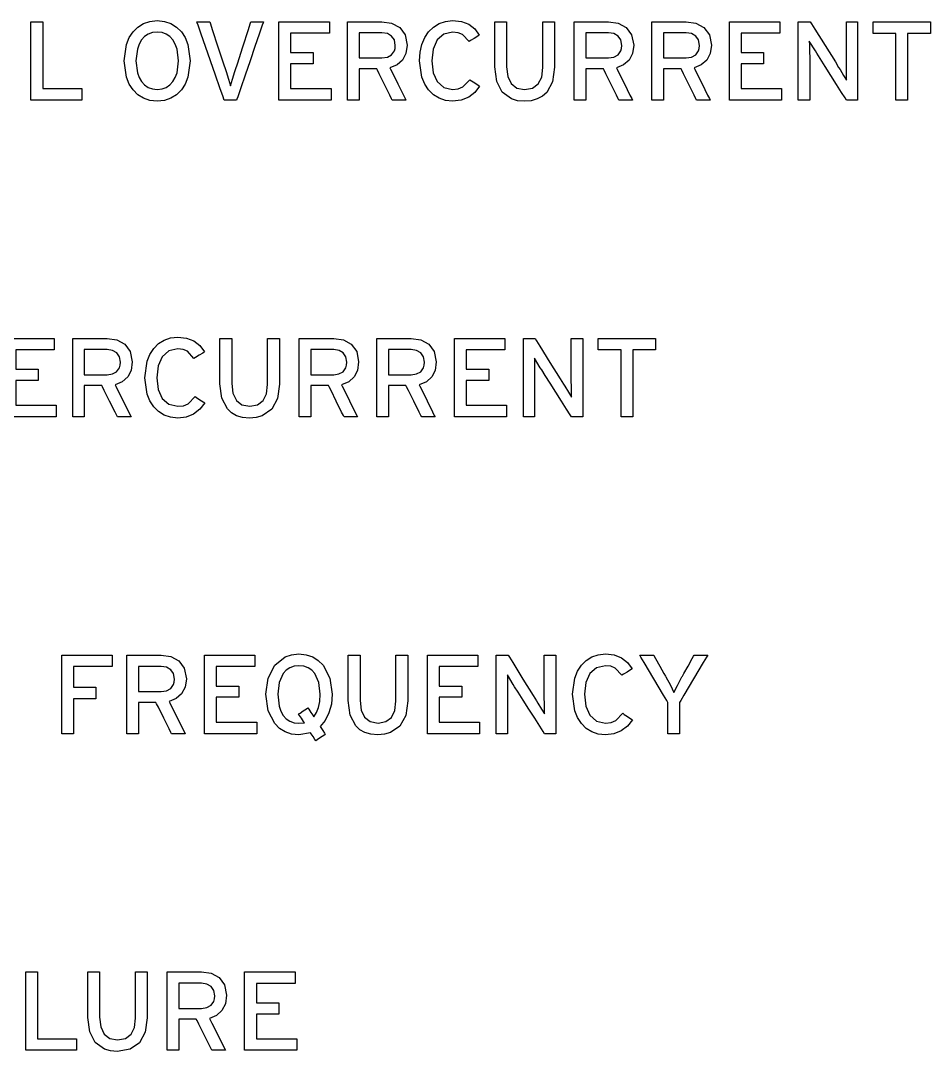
# Model space of a CAD drawing. Extents: x 4.9 to 38.9, y -1.1 to 21.9.
# Drawn here: x 7.703 to 8.72, y 14.813 to 15.966 of the extents above; entities that cross this region are included whole.
import ezdxf

# ---------------------------------------------------------------- set-up
doc = ezdxf.new("R2010")
doc.units = 0
doc.layers.get('0').update_dxf_attribs({"linetype": 'CONTINUOUS'})

msp = doc.modelspace()

# ---------------------------------------------------------------- linework, layer by layer
at = {"color": 7}
for points in [[(7.715, 15.8768), (7.715, 15.9643), (7.7281, 15.9643), (7.7281, 15.8897), (7.7718, 15.8897), (7.7718, 15.8768)], [(7.9921, 15.8768), (7.9921, 15.9643), (8.0487, 15.9643), (8.0487, 15.9518), (8.0053, 15.9518), (8.0053, 15.9301), (8.0304, 15.9301), (8.0304, 15.9172), (8.0053, 15.9172), (8.0053, 15.8897), (8.0504, 15.8897), (8.0504, 15.8768)], [(8.496, 15.8768), (8.496, 15.9643), (8.5522, 15.9643), (8.5522, 15.9518), (8.5088, 15.9518), (8.5088, 15.9301), (8.5339, 15.9301), (8.5339, 15.9172), (8.5088, 15.9172), (8.5088, 15.8897), (8.5539, 15.8897), (8.5539, 15.8768)], [(8.695, 15.9514), (8.695, 15.8768), (8.6818, 15.8768), (8.6818, 15.9514), (8.6563, 15.9514), (8.6563, 15.9643), (8.7204, 15.9643), (8.7204, 15.9514)], [(7.6849, 15.5225), (7.6849, 15.61), (7.7411, 15.61), (7.7411, 15.5974), (7.6979, 15.5974), (7.6979, 15.5757), (7.723, 15.5757), (7.723, 15.5632), (7.6979, 15.5632), (7.6979, 15.5354), (7.743, 15.5354), (7.743, 15.5225)], [(8.1884, 15.5225), (8.1884, 15.61), (8.2447, 15.61), (8.2447, 15.5974), (8.2016, 15.5974), (8.2016, 15.5757), (8.2267, 15.5757), (8.2267, 15.5632), (8.2016, 15.5632), (8.2016, 15.5354), (8.2467, 15.5354), (8.2467, 15.5225)], [(8.3878, 15.5974), (8.3878, 15.5225), (8.3746, 15.5225), (8.3746, 15.5974), (8.3491, 15.5974), (8.3491, 15.61), (8.4132, 15.61), (8.4132, 15.5974)], [(7.7625, 15.2431), (7.7625, 15.22), (7.7876, 15.22), (7.7876, 15.2071), (7.7625, 15.2071), (7.7625, 15.1681), (7.7495, 15.1681), (7.7495, 15.256), (7.8057, 15.256), (7.8057, 15.2431)], [(7.909, 15.1681), (7.909, 15.256), (7.9653, 15.256), (7.9653, 15.2431), (7.9219, 15.2431), (7.9219, 15.2214), (7.9473, 15.2214), (7.9473, 15.2088), (7.9219, 15.2088), (7.9219, 15.181), (7.9673, 15.181), (7.9673, 15.1681)], [(8.1582, 15.1681), (8.1582, 15.256), (8.2145, 15.256), (8.2145, 15.2431), (8.1714, 15.2431), (8.1714, 15.2214), (8.1965, 15.2214), (8.1965, 15.2088), (8.1714, 15.2088), (8.1714, 15.181), (8.2165, 15.181), (8.2165, 15.1681)], [(7.7091, 14.8141), (7.7091, 14.9016), (7.7223, 14.9016), (7.7223, 14.827), (7.7659, 14.827), (7.7659, 14.8141)], [(7.9538, 14.8141), (7.9538, 14.9016), (8.0104, 14.9016), (8.0104, 14.8887), (7.967, 14.8887), (7.967, 14.867), (7.9921, 14.867), (7.9921, 14.8545), (7.967, 14.8545), (7.967, 14.8267), (8.0121, 14.8267), (8.0121, 14.8141)]]:
    msp.add_lwpolyline(points, close=True, dxfattribs=at)
for points in [[(7.8561, 15.8755), (7.848, 15.8763), (7.8407, 15.8788), (7.8344, 15.8828), (7.8291, 15.8881), (7.8248, 15.8947), (7.8217, 15.9024), (7.8191, 15.9206), (7.8217, 15.9389), (7.8248, 15.9466), (7.8291, 15.9532), (7.8344, 15.9585), (7.8407, 15.9624), (7.848, 15.9648), (7.8561, 15.9657), (7.8642, 15.9648), (7.8715, 15.9624), (7.8778, 15.9585), (7.8831, 15.9532), (7.8874, 15.9466), (7.8905, 15.9389), (7.8931, 15.9206), (7.8905, 15.9024), (7.8874, 15.8947), (7.8831, 15.8881), (7.8778, 15.8828), (7.8715, 15.8788), (7.8642, 15.8763), (7.8561, 15.8755)], [(7.9449, 15.8768), (7.9428, 15.8768), (7.938, 15.8768), (7.9332, 15.8768), (7.931, 15.8768), (7.9307, 15.8778), (7.9297, 15.8806), (7.9263, 15.8905), (7.9214, 15.9045), (7.9158, 15.9206), (7.9102, 15.9366), (7.9053, 15.9506), (7.9018, 15.9606), (7.9009, 15.9633), (7.9005, 15.9643), (7.9027, 15.9643), (7.9076, 15.9643), (7.9125, 15.9643), (7.9148, 15.9643), (7.9155, 15.9619), (7.9176, 15.9556), (7.9239, 15.9365), (7.9302, 15.9174), (7.9323, 15.9111), (7.9331, 15.9087), (7.9359, 15.9), (7.9382, 15.8928), (7.9401, 15.9), (7.9429, 15.9087), (7.9437, 15.9111), (7.9457, 15.9174), (7.9519, 15.9365), (7.9581, 15.9556), (7.9601, 15.9619), (7.9609, 15.9643), (7.963, 15.9643), (7.9678, 15.9643), (7.9726, 15.9643), (7.9748, 15.9643), (7.9744, 15.9633), (7.9735, 15.9606), (7.9701, 15.9506), (7.9653, 15.9366), (7.9599, 15.9206), (7.9544, 15.9045), (7.9496, 15.8905), (7.9462, 15.8806), (7.9453, 15.8778), (7.9449, 15.8768)], [(8.1162, 15.9128), (8.1169, 15.9112), (8.119, 15.9072), (8.1252, 15.8948), (8.1313, 15.8824), (8.1334, 15.8784), (8.1341, 15.8768), (8.1318, 15.8768), (8.1265, 15.8768), (8.1213, 15.8768), (8.1189, 15.8768), (8.1181, 15.8783), (8.1162, 15.8823), (8.1102, 15.8943), (8.1043, 15.9063), (8.1023, 15.9103), (8.1016, 15.9118), (8.0985, 15.9118), (8.0918, 15.9118), (8.085, 15.9118), (8.0819, 15.9118), (8.0819, 15.9103), (8.0819, 15.9063), (8.0819, 15.8943), (8.0819, 15.8823), (8.0819, 15.8783), (8.0819, 15.8768), (8.0799, 15.8768), (8.0755, 15.8768), (8.0711, 15.8768), (8.069, 15.8768), (8.069, 15.8778), (8.069, 15.8806), (8.069, 15.8905), (8.069, 15.9045), (8.069, 15.9206), (8.069, 15.9366), (8.069, 15.9506), (8.069, 15.9606), (8.069, 15.9633), (8.069, 15.9643), (8.0707, 15.9643), (8.075, 15.9643), (8.0882, 15.9643), (8.1014, 15.9643), (8.1057, 15.9643), (8.1074, 15.9643), (8.1182, 15.9628), (8.1272, 15.958), (8.1333, 15.9499), (8.1355, 15.9382), (8.1342, 15.9288), (8.1303, 15.9214), (8.1242, 15.9161), (8.1162, 15.9128)], [(8.1864, 15.8755), (8.1784, 15.8763), (8.1712, 15.8788), (8.1648, 15.8828), (8.1595, 15.8881), (8.1552, 15.8947), (8.152, 15.9024), (8.1494, 15.9206), (8.1501, 15.9302), (8.152, 15.9389), (8.1552, 15.9466), (8.1595, 15.9532), (8.1648, 15.9585), (8.1712, 15.9624), (8.1784, 15.9648), (8.1864, 15.9657), (8.1964, 15.9647), (8.2046, 15.9616), (8.2112, 15.9565), (8.2162, 15.9494), (8.2144, 15.9483), (8.2104, 15.9458), (8.2065, 15.9434), (8.2047, 15.9423), (8.1973, 15.9502), (8.1925, 15.9521), (8.1864, 15.9528), (8.1764, 15.9505), (8.1691, 15.9441), (8.1645, 15.9339), (8.163, 15.9206), (8.1645, 15.9074), (8.1691, 15.8974), (8.1764, 15.891), (8.1864, 15.8887), (8.1926, 15.8894), (8.1978, 15.8915), (8.2057, 15.8995), (8.2074, 15.8984), (8.2111, 15.896), (8.2148, 15.8935), (8.2165, 15.8924), (8.2112, 15.8852), (8.2043, 15.8799), (8.1959, 15.8766), (8.1864, 15.8755)], [(8.2664, 15.8755), (8.2588, 15.8761), (8.2522, 15.8781), (8.2419, 15.8856), (8.2356, 15.8976), (8.2335, 15.9138), (8.2335, 15.916), (8.2335, 15.9217), (8.2335, 15.9391), (8.2335, 15.9564), (8.2335, 15.9621), (8.2335, 15.9643), (8.2356, 15.9643), (8.2401, 15.9643), (8.2447, 15.9643), (8.2467, 15.9643), (8.2467, 15.9622), (8.2467, 15.9565), (8.2467, 15.9392), (8.2467, 15.922), (8.2467, 15.9163), (8.2467, 15.9141), (8.248, 15.9031), (8.2518, 15.8952), (8.258, 15.8903), (8.2667, 15.8887), (8.2758, 15.8903), (8.2821, 15.8949), (8.2859, 15.9026), (8.2871, 15.9131), (8.2871, 15.9153), (8.2871, 15.9211), (8.2871, 15.9387), (8.2871, 15.9563), (8.2871, 15.9621), (8.2871, 15.9643), (8.2891, 15.9643), (8.2937, 15.9643), (8.2982, 15.9643), (8.3003, 15.9643), (8.3003, 15.9621), (8.3003, 15.9564), (8.3003, 15.9389), (8.3003, 15.9214), (8.3003, 15.9156), (8.3003, 15.9135), (8.2981, 15.8972), (8.2916, 15.8853), (8.2868, 15.8811), (8.281, 15.878), (8.2742, 15.8761), (8.2664, 15.8755)], [(8.3695, 15.9128), (8.3702, 15.9112), (8.3723, 15.9072), (8.3785, 15.8948), (8.3846, 15.8824), (8.3867, 15.8784), (8.3874, 15.8768), (8.3851, 15.8768), (8.3798, 15.8768), (8.3746, 15.8768), (8.3722, 15.8768), (8.3714, 15.8783), (8.3695, 15.8823), (8.3635, 15.8943), (8.3576, 15.9063), (8.3556, 15.9103), (8.3549, 15.9118), (8.3518, 15.9118), (8.3451, 15.9118), (8.3383, 15.9118), (8.3352, 15.9118), (8.3352, 15.9103), (8.3352, 15.9063), (8.3352, 15.8943), (8.3352, 15.8823), (8.3352, 15.8783), (8.3352, 15.8768), (8.3332, 15.8768), (8.3288, 15.8768), (8.3244, 15.8768), (8.3223, 15.8768), (8.3223, 15.8778), (8.3223, 15.8806), (8.3223, 15.8905), (8.3223, 15.9045), (8.3223, 15.9206), (8.3223, 15.9366), (8.3223, 15.9506), (8.3223, 15.9606), (8.3223, 15.9633), (8.3223, 15.9643), (8.324, 15.9643), (8.3283, 15.9643), (8.3415, 15.9643), (8.3547, 15.9643), (8.359, 15.9643), (8.3607, 15.9643), (8.3715, 15.9628), (8.3805, 15.958), (8.3865, 15.9499), (8.3888, 15.9382), (8.3874, 15.9288), (8.3836, 15.9214), (8.3775, 15.9161), (8.3695, 15.9128)], [(8.4563, 15.9128), (8.4571, 15.9112), (8.4591, 15.9072), (8.4653, 15.8948), (8.4714, 15.8824), (8.4735, 15.8784), (8.4742, 15.8768), (8.4719, 15.8768), (8.4666, 15.8768), (8.4614, 15.8768), (8.459, 15.8768), (8.4582, 15.8783), (8.4563, 15.8823), (8.4503, 15.8943), (8.4444, 15.9063), (8.4424, 15.9103), (8.4417, 15.9118), (8.4386, 15.9118), (8.4319, 15.9118), (8.4251, 15.9118), (8.422, 15.9118), (8.422, 15.9103), (8.422, 15.9063), (8.422, 15.8943), (8.422, 15.8823), (8.422, 15.8783), (8.422, 15.8768), (8.42, 15.8768), (8.4156, 15.8768), (8.4112, 15.8768), (8.4091, 15.8768), (8.4091, 15.8778), (8.4091, 15.8806), (8.4091, 15.8905), (8.4091, 15.9045), (8.4091, 15.9206), (8.4091, 15.9366), (8.4091, 15.9506), (8.4091, 15.9606), (8.4091, 15.9633), (8.4091, 15.9643), (8.4108, 15.9643), (8.4151, 15.9643), (8.4283, 15.9643), (8.4415, 15.9643), (8.4458, 15.9643), (8.4475, 15.9643), (8.4583, 15.9628), (8.4673, 15.958), (8.4734, 15.9499), (8.4756, 15.9382), (8.4743, 15.9288), (8.4704, 15.9214), (8.4643, 15.9161), (8.4563, 15.9128)], [(8.6265, 15.8768), (8.625, 15.8792), (8.6211, 15.8854), (8.6156, 15.8942), (8.6092, 15.9043), (8.6029, 15.9144), (8.5973, 15.9232), (8.5934, 15.9294), (8.5919, 15.9318), (8.5851, 15.9426), (8.5852, 15.9387), (8.5853, 15.9331), (8.5855, 15.9223), (8.5855, 15.9203), (8.5855, 15.9152), (8.5855, 15.8995), (8.5855, 15.8839), (8.5855, 15.8788), (8.5855, 15.8768), (8.5835, 15.8768), (8.579, 15.8768), (8.5746, 15.8768), (8.5726, 15.8768), (8.5726, 15.8778), (8.5726, 15.8806), (8.5726, 15.8905), (8.5726, 15.9045), (8.5726, 15.9206), (8.5726, 15.9366), (8.5726, 15.9506), (8.5726, 15.9606), (8.5726, 15.9633), (8.5726, 15.9643), (8.5747, 15.9643), (8.5794, 15.9643), (8.584, 15.9643), (8.5861, 15.9643), (8.5876, 15.962), (8.5913, 15.956), (8.6028, 15.9377), (8.6142, 15.9194), (8.6179, 15.9134), (8.6194, 15.9111), (8.6232, 15.9043), (8.6265, 15.8989), (8.6265, 15.9027), (8.6265, 15.9084), (8.6265, 15.9192), (8.6265, 15.9212), (8.6265, 15.9263), (8.6265, 15.9418), (8.6265, 15.9573), (8.6265, 15.9624), (8.6265, 15.9643), (8.6285, 15.9643), (8.6328, 15.9643), (8.6371, 15.9643), (8.639, 15.9643), (8.639, 15.9633), (8.639, 15.9606), (8.639, 15.9506), (8.639, 15.9366), (8.639, 15.9206), (8.639, 15.9045), (8.639, 15.8905), (8.639, 15.8806), (8.639, 15.8778), (8.639, 15.8768), (8.6371, 15.8768), (8.6328, 15.8768), (8.6285, 15.8768), (8.6265, 15.8768)], [(7.8561, 15.9528), (7.8507, 15.9522), (7.846, 15.9505), (7.8419, 15.9478), (7.8385, 15.9441), (7.8358, 15.9394), (7.8339, 15.9339), (7.8324, 15.9206), (7.8339, 15.9074), (7.8358, 15.902), (7.8385, 15.8974), (7.8419, 15.8937), (7.846, 15.891), (7.8507, 15.8893), (7.8561, 15.8887), (7.8615, 15.8893), (7.8662, 15.891), (7.8703, 15.8937), (7.8737, 15.8974), (7.8763, 15.902), (7.8783, 15.9074), (7.8798, 15.9206), (7.8783, 15.9339), (7.8763, 15.9394), (7.8737, 15.9441), (7.8703, 15.9478), (7.8662, 15.9505), (7.8615, 15.9522), (7.8561, 15.9528)], [(8.1074, 15.9521), (8.1063, 15.9521), (8.1034, 15.9521), (8.0946, 15.9521), (8.0859, 15.9521), (8.083, 15.9521), (8.0819, 15.9521), (8.0819, 15.9509), (8.0819, 15.9477), (8.0819, 15.938), (8.0819, 15.9284), (8.0819, 15.9252), (8.0819, 15.924), (8.083, 15.924), (8.0859, 15.924), (8.0946, 15.924), (8.1034, 15.924), (8.1063, 15.924), (8.1074, 15.924), (8.1134, 15.9248), (8.1181, 15.9274), (8.1212, 15.9317), (8.122, 15.9345), (8.1223, 15.9379), (8.1212, 15.944), (8.1181, 15.9484), (8.1134, 15.9512), (8.1074, 15.9521)], [(8.3607, 15.9521), (8.3596, 15.9521), (8.3567, 15.9521), (8.3479, 15.9521), (8.3392, 15.9521), (8.3363, 15.9521), (8.3352, 15.9521), (8.3352, 15.9509), (8.3352, 15.9477), (8.3352, 15.938), (8.3352, 15.9284), (8.3352, 15.9252), (8.3352, 15.924), (8.3363, 15.924), (8.3392, 15.924), (8.3479, 15.924), (8.3567, 15.924), (8.3596, 15.924), (8.3607, 15.924), (8.3667, 15.9248), (8.3714, 15.9274), (8.3745, 15.9317), (8.3753, 15.9345), (8.3756, 15.9379), (8.3745, 15.944), (8.3714, 15.9484), (8.3667, 15.9512), (8.3607, 15.9521)], [(8.4475, 15.9521), (8.4464, 15.9521), (8.4435, 15.9521), (8.4347, 15.9521), (8.426, 15.9521), (8.4231, 15.9521), (8.422, 15.9521), (8.422, 15.9509), (8.422, 15.9477), (8.422, 15.938), (8.422, 15.9284), (8.422, 15.9252), (8.422, 15.924), (8.4231, 15.924), (8.426, 15.924), (8.4347, 15.924), (8.4435, 15.924), (8.4464, 15.924), (8.4475, 15.924), (8.4535, 15.9248), (8.4582, 15.9274), (8.4613, 15.9317), (8.4621, 15.9345), (8.4624, 15.9379), (8.4613, 15.944), (8.4582, 15.9484), (8.4535, 15.9512), (8.4475, 15.9521)], [(7.8792, 15.5211), (7.871, 15.522), (7.8638, 15.5245), (7.8575, 15.5284), (7.8522, 15.5338), (7.8479, 15.5403), (7.8448, 15.548), (7.8422, 15.5662), (7.8448, 15.5846), (7.8479, 15.5924), (7.8522, 15.599), (7.8575, 15.6044), (7.8638, 15.6083), (7.871, 15.6108), (7.8792, 15.6117), (7.889, 15.6106), (7.8971, 15.6074), (7.9038, 15.6022), (7.909, 15.5951), (7.9071, 15.5939), (7.9031, 15.5915), (7.899, 15.589), (7.8971, 15.5879), (7.8899, 15.5959), (7.8852, 15.5978), (7.8792, 15.5984), (7.8691, 15.5962), (7.8617, 15.5897), (7.8573, 15.5796), (7.8558, 15.5662), (7.8573, 15.5531), (7.8617, 15.543), (7.8691, 15.5366), (7.8792, 15.5344), (7.8854, 15.535), (7.8906, 15.5371), (7.8985, 15.5452), (7.9002, 15.5441), (7.9039, 15.5416), (7.9076, 15.5392), (7.9093, 15.5381), (7.9038, 15.5309), (7.8968, 15.5255), (7.8885, 15.5223), (7.8792, 15.5211)], [(7.809, 15.5584), (7.8097, 15.5569), (7.8118, 15.5528), (7.818, 15.5405), (7.8241, 15.5281), (7.8262, 15.524), (7.8269, 15.5225), (7.8246, 15.5225), (7.8193, 15.5225), (7.8141, 15.5225), (7.8117, 15.5225), (7.8109, 15.524), (7.809, 15.5279), (7.8029, 15.5399), (7.7969, 15.552), (7.795, 15.5559), (7.7942, 15.5574), (7.7911, 15.5574), (7.7844, 15.5574), (7.7776, 15.5574), (7.7745, 15.5574), (7.7745, 15.5559), (7.7745, 15.552), (7.7745, 15.5399), (7.7745, 15.5279), (7.7745, 15.524), (7.7745, 15.5225), (7.7725, 15.5225), (7.7681, 15.5225), (7.7637, 15.5225), (7.7617, 15.5225), (7.7617, 15.5235), (7.7617, 15.5262), (7.7617, 15.5362), (7.7617, 15.5502), (7.7617, 15.5662), (7.7617, 15.5823), (7.7617, 15.5963), (7.7617, 15.6062), (7.7617, 15.609), (7.7617, 15.61), (7.7633, 15.61), (7.7677, 15.61), (7.7808, 15.61), (7.794, 15.61), (7.7983, 15.61), (7.8, 15.61), (7.8108, 15.6085), (7.8199, 15.6038), (7.826, 15.5957), (7.8283, 15.5839), (7.8269, 15.5745), (7.8231, 15.5671), (7.817, 15.5617), (7.809, 15.5584)], [(7.9592, 15.5211), (7.9515, 15.5218), (7.9449, 15.5237), (7.9392, 15.5269), (7.9346, 15.5313), (7.9284, 15.5433), (7.9263, 15.5594), (7.9263, 15.5616), (7.9263, 15.5673), (7.9263, 15.5847), (7.9263, 15.6021), (7.9263, 15.6078), (7.9263, 15.61), (7.9284, 15.61), (7.9329, 15.61), (7.9374, 15.61), (7.9395, 15.61), (7.9395, 15.6078), (7.9395, 15.6021), (7.9395, 15.5849), (7.9395, 15.5676), (7.9395, 15.5619), (7.9395, 15.5598), (7.9408, 15.5488), (7.9446, 15.5408), (7.9508, 15.536), (7.9595, 15.5344), (7.9684, 15.5359), (7.9746, 15.5406), (7.9783, 15.5482), (7.9795, 15.5588), (7.9795, 15.561), (7.9795, 15.5668), (7.9795, 15.5844), (7.9795, 15.602), (7.9795, 15.6078), (7.9795, 15.61), (7.9816, 15.61), (7.9861, 15.61), (7.9907, 15.61), (7.9927, 15.61), (7.9927, 15.6078), (7.9927, 15.602), (7.9927, 15.5845), (7.9927, 15.5671), (7.9927, 15.5613), (7.9927, 15.5591), (7.9906, 15.5429), (7.9841, 15.531), (7.9736, 15.5236), (7.9669, 15.5218), (7.9592, 15.5211)], [(8.0623, 15.5584), (8.063, 15.5569), (8.065, 15.5528), (8.0711, 15.5405), (8.0771, 15.5281), (8.0791, 15.524), (8.0799, 15.5225), (8.0776, 15.5225), (8.0724, 15.5225), (8.0673, 15.5225), (8.065, 15.5225), (8.0642, 15.524), (8.0623, 15.5279), (8.0563, 15.5399), (8.0504, 15.552), (8.0484, 15.5559), (8.0477, 15.5574), (8.0446, 15.5574), (8.0377, 15.5574), (8.0308, 15.5574), (8.0277, 15.5574), (8.0277, 15.5559), (8.0277, 15.552), (8.0277, 15.5399), (8.0277, 15.5279), (8.0277, 15.524), (8.0277, 15.5225), (8.0257, 15.5225), (8.0212, 15.5225), (8.0168, 15.5225), (8.0148, 15.5225), (8.0148, 15.5235), (8.0148, 15.5262), (8.0148, 15.5362), (8.0148, 15.5502), (8.0148, 15.5662), (8.0148, 15.5823), (8.0148, 15.5963), (8.0148, 15.6062), (8.0148, 15.609), (8.0148, 15.61), (8.0165, 15.61), (8.0208, 15.61), (8.0341, 15.61), (8.0474, 15.61), (8.0518, 15.61), (8.0534, 15.61), (8.0642, 15.6085), (8.0731, 15.6038), (8.0791, 15.5957), (8.0813, 15.5839), (8.08, 15.5745), (8.0762, 15.5671), (8.0702, 15.5617), (8.0623, 15.5584)], [(8.1491, 15.5584), (8.1498, 15.5569), (8.1518, 15.5528), (8.1579, 15.5405), (8.1639, 15.5281), (8.1659, 15.524), (8.1667, 15.5225), (8.1644, 15.5225), (8.1592, 15.5225), (8.1541, 15.5225), (8.1518, 15.5225), (8.151, 15.524), (8.149, 15.5279), (8.143, 15.5399), (8.1369, 15.552), (8.1349, 15.5559), (8.1341, 15.5574), (8.1311, 15.5574), (8.1243, 15.5574), (8.1176, 15.5574), (8.1145, 15.5574), (8.1145, 15.5559), (8.1145, 15.552), (8.1145, 15.5399), (8.1145, 15.5279), (8.1145, 15.524), (8.1145, 15.5225), (8.1125, 15.5225), (8.108, 15.5225), (8.1036, 15.5225), (8.1016, 15.5225), (8.1016, 15.5235), (8.1016, 15.5262), (8.1016, 15.5362), (8.1016, 15.5502), (8.1016, 15.5662), (8.1016, 15.5823), (8.1016, 15.5963), (8.1016, 15.6062), (8.1016, 15.609), (8.1016, 15.61), (8.1032, 15.61), (8.1076, 15.61), (8.1208, 15.61), (8.1339, 15.61), (8.1383, 15.61), (8.1399, 15.61), (8.1507, 15.6085), (8.1597, 15.6038), (8.1658, 15.5957), (8.1681, 15.5839), (8.1668, 15.5745), (8.163, 15.5671), (8.157, 15.5617), (8.1491, 15.5584)], [(8.3193, 15.5225), (8.3178, 15.5248), (8.3138, 15.5311), (8.3082, 15.5399), (8.3018, 15.55), (8.2954, 15.56), (8.2898, 15.5688), (8.2859, 15.5751), (8.2844, 15.5774), (8.2779, 15.5883), (8.2779, 15.5844), (8.2779, 15.5787), (8.2779, 15.5679), (8.2779, 15.566), (8.2779, 15.5608), (8.2779, 15.5452), (8.2779, 15.5296), (8.2779, 15.5244), (8.2779, 15.5225), (8.276, 15.5225), (8.2716, 15.5225), (8.2673, 15.5225), (8.2654, 15.5225), (8.2654, 15.5235), (8.2654, 15.5262), (8.2654, 15.5362), (8.2654, 15.5502), (8.2654, 15.5662), (8.2654, 15.5823), (8.2654, 15.5963), (8.2654, 15.6062), (8.2654, 15.609), (8.2654, 15.61), (8.2674, 15.61), (8.272, 15.61), (8.2765, 15.61), (8.2786, 15.61), (8.28, 15.6077), (8.2838, 15.6017), (8.2952, 15.5834), (8.3066, 15.5651), (8.3104, 15.559), (8.3118, 15.5567), (8.3159, 15.55), (8.3193, 15.5445), (8.3192, 15.5483), (8.3191, 15.5541), (8.3189, 15.5649), (8.3189, 15.5668), (8.3189, 15.5719), (8.3189, 15.5874), (8.3189, 15.6029), (8.3189, 15.608), (8.3189, 15.61), (8.321, 15.61), (8.3254, 15.61), (8.3298, 15.61), (8.3318, 15.61), (8.3318, 15.609), (8.3318, 15.6062), (8.3318, 15.5963), (8.3318, 15.5823), (8.3318, 15.5662), (8.3318, 15.5502), (8.3318, 15.5362), (8.3318, 15.5262), (8.3318, 15.5235), (8.3318, 15.5225), (8.3299, 15.5225), (8.3256, 15.5225), (8.3212, 15.5225), (8.3193, 15.5225)], [(7.8, 15.5978), (7.7989, 15.5978), (7.796, 15.5978), (7.7873, 15.5978), (7.7785, 15.5978), (7.7756, 15.5978), (7.7745, 15.5978), (7.7745, 15.5966), (7.7745, 15.5934), (7.7745, 15.5837), (7.7745, 15.574), (7.7745, 15.5708), (7.7745, 15.5696), (7.7756, 15.5696), (7.7785, 15.5696), (7.7873, 15.5696), (7.796, 15.5696), (7.7989, 15.5696), (7.8, 15.5696), (7.806, 15.5705), (7.8107, 15.573), (7.8138, 15.5773), (7.8146, 15.5802), (7.8149, 15.5835), (7.8138, 15.5896), (7.8108, 15.5941), (7.8061, 15.5968), (7.8, 15.5978)], [(8.0534, 15.5978), (8.0523, 15.5978), (8.0494, 15.5978), (8.0406, 15.5978), (8.0317, 15.5978), (8.0288, 15.5978), (8.0277, 15.5978), (8.0277, 15.5966), (8.0277, 15.5934), (8.0277, 15.5837), (8.0277, 15.574), (8.0277, 15.5708), (8.0277, 15.5696), (8.0288, 15.5696), (8.0317, 15.5696), (8.0406, 15.5696), (8.0494, 15.5696), (8.0523, 15.5696), (8.0534, 15.5696), (8.0593, 15.5705), (8.0639, 15.573), (8.0669, 15.5773), (8.0677, 15.5802), (8.068, 15.5835), (8.067, 15.5896), (8.064, 15.5941), (8.0594, 15.5968), (8.0534, 15.5978)], [(8.1399, 15.5978), (8.1388, 15.5978), (8.1359, 15.5978), (8.1272, 15.5978), (8.1185, 15.5978), (8.1156, 15.5978), (8.1145, 15.5978), (8.1145, 15.5966), (8.1145, 15.5934), (8.1145, 15.5837), (8.1145, 15.574), (8.1145, 15.5708), (8.1145, 15.5696), (8.1156, 15.5696), (8.1185, 15.5696), (8.1272, 15.5696), (8.1359, 15.5696), (8.1388, 15.5696), (8.1399, 15.5696), (8.146, 15.5705), (8.1507, 15.573), (8.1537, 15.5773), (8.1546, 15.5802), (8.1548, 15.5835), (8.1538, 15.5896), (8.1508, 15.5941), (8.1461, 15.5968), (8.1399, 15.5978)], [(7.8693, 15.2041), (7.8701, 15.2025), (7.8721, 15.1985), (7.8783, 15.1861), (7.8845, 15.1738), (7.8865, 15.1697), (7.8873, 15.1681), (7.8849, 15.1681), (7.8797, 15.1681), (7.8744, 15.1681), (7.872, 15.1681), (7.8713, 15.1696), (7.8693, 15.1736), (7.8634, 15.1856), (7.8574, 15.1976), (7.8555, 15.2016), (7.8547, 15.2031), (7.8517, 15.2031), (7.8449, 15.2031), (7.8381, 15.2031), (7.8351, 15.2031), (7.8351, 15.2016), (7.8351, 15.1976), (7.8351, 15.1856), (7.8351, 15.1736), (7.8351, 15.1696), (7.8351, 15.1681), (7.8331, 15.1681), (7.8286, 15.1681), (7.8242, 15.1681), (7.8222, 15.1681), (7.8222, 15.1691), (7.8222, 15.1719), (7.8222, 15.1819), (7.8222, 15.1959), (7.8222, 15.2121), (7.8222, 15.2282), (7.8222, 15.2422), (7.8222, 15.2522), (7.8222, 15.255), (7.8222, 15.256), (7.8238, 15.256), (7.8282, 15.256), (7.8413, 15.256), (7.8545, 15.256), (7.8589, 15.256), (7.8605, 15.256), (7.8713, 15.2544), (7.8803, 15.2496), (7.8864, 15.2414), (7.8887, 15.2295), (7.8873, 15.2201), (7.8834, 15.2127), (7.8773, 15.2074), (7.8693, 15.2041)], [(8.0382, 15.1763), (8.0391, 15.1749), (8.0411, 15.1717), (8.0431, 15.1686), (8.044, 15.1671), (8.0423, 15.1661), (8.0387, 15.1637), (8.0351, 15.1614), (8.0334, 15.1603), (8.0325, 15.1617), (8.0304, 15.1648), (8.0283, 15.1678), (8.0273, 15.1692), (8.0145, 15.1668), (8.0064, 15.1676), (7.9992, 15.1701), (7.9929, 15.1741), (7.9876, 15.1795), (7.9801, 15.1938), (7.9775, 15.2122), (7.9801, 15.2304), (7.9876, 15.2447), (7.9992, 15.254), (8.0064, 15.2565), (8.0145, 15.2573), (8.0226, 15.2565), (8.0299, 15.254), (8.0362, 15.25), (8.0416, 15.2447), (8.0491, 15.2304), (8.0518, 15.2122), (8.0508, 15.2011), (8.0481, 15.1913), (8.0439, 15.183), (8.0382, 15.1763)], [(8.1026, 15.1668), (8.095, 15.1674), (8.0883, 15.1694), (8.0827, 15.1726), (8.078, 15.1769), (8.0718, 15.189), (8.0697, 15.2051), (8.0697, 15.2073), (8.0697, 15.2131), (8.0697, 15.2305), (8.0697, 15.248), (8.0697, 15.2538), (8.0697, 15.256), (8.0718, 15.256), (8.0763, 15.256), (8.0809, 15.256), (8.0829, 15.256), (8.0829, 15.2538), (8.0829, 15.2481), (8.0829, 15.2307), (8.0829, 15.2133), (8.0829, 15.2076), (8.0829, 15.2054), (8.0842, 15.1945), (8.088, 15.1865), (8.0942, 15.1816), (8.103, 15.18), (8.1118, 15.1816), (8.118, 15.1862), (8.1217, 15.1939), (8.123, 15.2044), (8.123, 15.2066), (8.123, 15.2125), (8.123, 15.2302), (8.123, 15.2479), (8.123, 15.2538), (8.123, 15.256), (8.125, 15.256), (8.1296, 15.256), (8.1341, 15.256), (8.1362, 15.256), (8.1362, 15.2538), (8.1362, 15.248), (8.1362, 15.2304), (8.1362, 15.2128), (8.1362, 15.207), (8.1362, 15.2048), (8.134, 15.1885), (8.1275, 15.1766), (8.117, 15.1693), (8.1103, 15.1674), (8.1026, 15.1668)], [(8.2891, 15.1681), (8.2876, 15.1705), (8.2837, 15.1767), (8.2781, 15.1855), (8.2716, 15.1956), (8.2652, 15.2057), (8.2596, 15.2145), (8.2557, 15.2207), (8.2542, 15.2231), (8.2477, 15.2339), (8.2477, 15.23), (8.2477, 15.2244), (8.2477, 15.2136), (8.2477, 15.2116), (8.2477, 15.2065), (8.2477, 15.1909), (8.2477, 15.1752), (8.2477, 15.1701), (8.2477, 15.1681), (8.2458, 15.1681), (8.2415, 15.1681), (8.2372, 15.1681), (8.2352, 15.1681), (8.2352, 15.1691), (8.2352, 15.1719), (8.2352, 15.1819), (8.2352, 15.1959), (8.2352, 15.2121), (8.2352, 15.2282), (8.2352, 15.2422), (8.2352, 15.2522), (8.2352, 15.255), (8.2352, 15.256), (8.2373, 15.256), (8.2418, 15.256), (8.2464, 15.256), (8.2484, 15.256), (8.2498, 15.2537), (8.2536, 15.2476), (8.265, 15.2292), (8.2765, 15.2108), (8.2802, 15.2047), (8.2816, 15.2024), (8.2858, 15.1957), (8.2891, 15.1902), (8.2891, 15.194), (8.2889, 15.1997), (8.2888, 15.2105), (8.2888, 15.2125), (8.2888, 15.2176), (8.2888, 15.2332), (8.2888, 15.2489), (8.2888, 15.254), (8.2888, 15.256), (8.2908, 15.256), (8.2952, 15.256), (8.2996, 15.256), (8.3017, 15.256), (8.3017, 15.255), (8.3017, 15.2522), (8.3017, 15.2422), (8.3017, 15.2282), (8.3017, 15.2121), (8.3017, 15.1959), (8.3017, 15.1819), (8.3017, 15.1719), (8.3017, 15.1691), (8.3017, 15.1681), (8.2997, 15.1681), (8.2954, 15.1681), (8.2911, 15.1681), (8.2891, 15.1681)], [(8.3573, 15.1668), (8.3492, 15.1676), (8.3419, 15.1701), (8.3356, 15.1741), (8.3303, 15.1795), (8.326, 15.1861), (8.3229, 15.1938), (8.3203, 15.2122), (8.3229, 15.2304), (8.326, 15.2381), (8.3303, 15.2447), (8.3356, 15.25), (8.3419, 15.254), (8.3492, 15.2565), (8.3573, 15.2573), (8.3671, 15.2563), (8.3752, 15.2531), (8.3819, 15.2479), (8.3871, 15.2407), (8.3853, 15.2396), (8.3813, 15.2371), (8.3774, 15.2347), (8.3756, 15.2336), (8.3681, 15.2415), (8.3633, 15.2435), (8.3573, 15.2441), (8.3472, 15.2418), (8.3398, 15.2354), (8.3354, 15.2254), (8.3339, 15.2122), (8.3354, 15.1989), (8.3398, 15.1887), (8.3472, 15.1823), (8.3573, 15.18), (8.3635, 15.1807), (8.3687, 15.1828), (8.3766, 15.1909), (8.3783, 15.1897), (8.382, 15.1873), (8.3857, 15.1849), (8.3874, 15.1837), (8.3819, 15.1765), (8.3749, 15.1712), (8.3667, 15.1679), (8.3573, 15.1668)], [(8.44, 15.2031), (8.44, 15.2016), (8.44, 15.1976), (8.44, 15.1856), (8.44, 15.1736), (8.44, 15.1696), (8.44, 15.1681), (8.438, 15.1681), (8.4336, 15.1681), (8.4291, 15.1681), (8.4271, 15.1681), (8.4271, 15.1696), (8.4271, 15.1736), (8.4271, 15.1856), (8.4271, 15.1976), (8.4271, 15.2016), (8.4271, 15.2031), (8.4258, 15.2053), (8.4222, 15.2113), (8.4113, 15.2295), (8.4005, 15.2477), (8.3969, 15.2537), (8.3956, 15.256), (8.398, 15.256), (8.4034, 15.256), (8.4087, 15.256), (8.4112, 15.256), (8.4118, 15.2549), (8.4133, 15.2522), (8.418, 15.2438), (8.4226, 15.2354), (8.4242, 15.2326), (8.4247, 15.2316), (8.4298, 15.2223), (8.4336, 15.2143), (8.4376, 15.222), (8.4427, 15.2316), (8.4433, 15.2326), (8.4448, 15.2354), (8.4495, 15.2438), (8.4542, 15.2522), (8.4557, 15.2549), (8.4563, 15.256), (8.4587, 15.256), (8.4639, 15.256), (8.4692, 15.256), (8.4715, 15.256), (8.4702, 15.2537), (8.4666, 15.2477), (8.4558, 15.2295), (8.4449, 15.2113), (8.4414, 15.2053), (8.44, 15.2031)], [(7.8605, 15.2434), (7.8594, 15.2434), (7.8565, 15.2434), (7.8478, 15.2434), (7.839, 15.2434), (7.8362, 15.2434), (7.8351, 15.2434), (7.8351, 15.2422), (7.8351, 15.239), (7.8351, 15.2293), (7.8351, 15.2197), (7.8351, 15.2165), (7.8351, 15.2153), (7.8362, 15.2153), (7.839, 15.2153), (7.8478, 15.2153), (7.8565, 15.2153), (7.8594, 15.2153), (7.8605, 15.2153), (7.8666, 15.2161), (7.8713, 15.2187), (7.8743, 15.223), (7.8751, 15.2259), (7.8754, 15.2292), (7.8743, 15.2353), (7.8713, 15.2397), (7.8666, 15.2425), (7.8605, 15.2434)], [(8.0145, 15.2441), (8.0091, 15.2435), (8.0044, 15.2418), (8.0003, 15.2391), (7.997, 15.2354), (7.9926, 15.2254), (7.9911, 15.2122), (7.9926, 15.1988), (7.9944, 15.1933), (7.997, 15.1886), (8.0003, 15.1848), (8.0044, 15.182), (8.0091, 15.1803), (8.0145, 15.1797), (8.0206, 15.1804), (8.0195, 15.1819), (8.0173, 15.1853), (8.0151, 15.1886), (8.0141, 15.1902), (8.0158, 15.1912), (8.0194, 15.1936), (8.023, 15.1959), (8.0246, 15.197), (8.0256, 15.1954), (8.0278, 15.192), (8.0301, 15.1887), (8.0311, 15.1871), (8.0343, 15.1918), (8.0365, 15.1975), (8.0378, 15.2043), (8.0382, 15.2122), (8.0367, 15.2254), (8.0322, 15.2354), (8.0288, 15.2391), (8.0247, 15.2418), (8.0199, 15.2435), (8.0145, 15.2441)], [(7.8113, 14.8128), (7.8038, 14.8134), (7.7971, 14.8153), (7.7869, 14.8227), (7.7807, 14.8347), (7.7786, 14.8508), (7.7786, 14.8529), (7.7786, 14.8587), (7.7786, 14.8762), (7.7786, 14.8937), (7.7786, 14.8994), (7.7786, 14.9016), (7.7807, 14.9016), (7.7851, 14.9016), (7.7896, 14.9016), (7.7917, 14.9016), (7.7917, 14.8995), (7.7917, 14.8937), (7.7917, 14.8764), (7.7917, 14.859), (7.7917, 14.8533), (7.7917, 14.8511), (7.793, 14.8401), (7.7968, 14.8322), (7.803, 14.8273), (7.8117, 14.8257), (7.8207, 14.8272), (7.8271, 14.8319), (7.8308, 14.8395), (7.832, 14.8501), (7.832, 14.8523), (7.832, 14.8581), (7.832, 14.8759), (7.832, 14.8936), (7.832, 14.8994), (7.832, 14.9016), (7.834, 14.9016), (7.8385, 14.9016), (7.8429, 14.9016), (7.8449, 14.9016), (7.8449, 14.8994), (7.8449, 14.8936), (7.8449, 14.876), (7.8449, 14.8584), (7.8449, 14.8526), (7.8449, 14.8504), (7.8427, 14.8342), (7.8363, 14.8224), (7.8257, 14.8152), (7.8113, 14.8128)], [(7.9144, 14.8497), (7.9152, 14.8482), (7.9172, 14.8442), (7.9234, 14.8319), (7.9296, 14.8197), (7.9316, 14.8157), (7.9324, 14.8141), (7.93, 14.8141), (7.9248, 14.8141), (7.9195, 14.8141), (7.9171, 14.8141), (7.9164, 14.8156), (7.9144, 14.8195), (7.9085, 14.8314), (7.9025, 14.8433), (7.9006, 14.8472), (7.8998, 14.8487), (7.8968, 14.8487), (7.89, 14.8487), (7.8832, 14.8487), (7.8802, 14.8487), (7.8802, 14.8472), (7.8802, 14.8433), (7.8802, 14.8314), (7.8802, 14.8195), (7.8802, 14.8156), (7.8802, 14.8141), (7.8782, 14.8141), (7.8737, 14.8141), (7.8693, 14.8141), (7.8673, 14.8141), (7.8673, 14.8151), (7.8673, 14.8179), (7.8673, 14.8278), (7.8673, 14.8418), (7.8673, 14.8579), (7.8673, 14.8739), (7.8673, 14.888), (7.8673, 14.8979), (7.8673, 14.9006), (7.8673, 14.9016), (7.8689, 14.9016), (7.8733, 14.9016), (7.8864, 14.9016), (7.8996, 14.9016), (7.904, 14.9016), (7.9056, 14.9016), (7.9164, 14.9001), (7.9254, 14.8953), (7.9315, 14.8872), (7.9337, 14.8755), (7.9324, 14.8659), (7.9285, 14.8584), (7.9224, 14.8531), (7.9144, 14.8497)], [(7.9056, 14.8891), (7.9045, 14.8891), (7.9016, 14.8891), (7.8929, 14.8891), (7.8841, 14.8891), (7.8813, 14.8891), (7.8802, 14.8891), (7.8802, 14.8879), (7.8802, 14.8847), (7.8802, 14.875), (7.8802, 14.8653), (7.8802, 14.8621), (7.8802, 14.8609), (7.8813, 14.8609), (7.8841, 14.8609), (7.8929, 14.8609), (7.9016, 14.8609), (7.9045, 14.8609), (7.9056, 14.8609), (7.9117, 14.8618), (7.9164, 14.8643), (7.9194, 14.8687), (7.9202, 14.8715), (7.9205, 14.8748), (7.9194, 14.8809), (7.9164, 14.8854), (7.9117, 14.8881), (7.9056, 14.8891)]]:
    msp.add_lwpolyline(points, dxfattribs=at)

doc.saveas('drawing.dxf')
